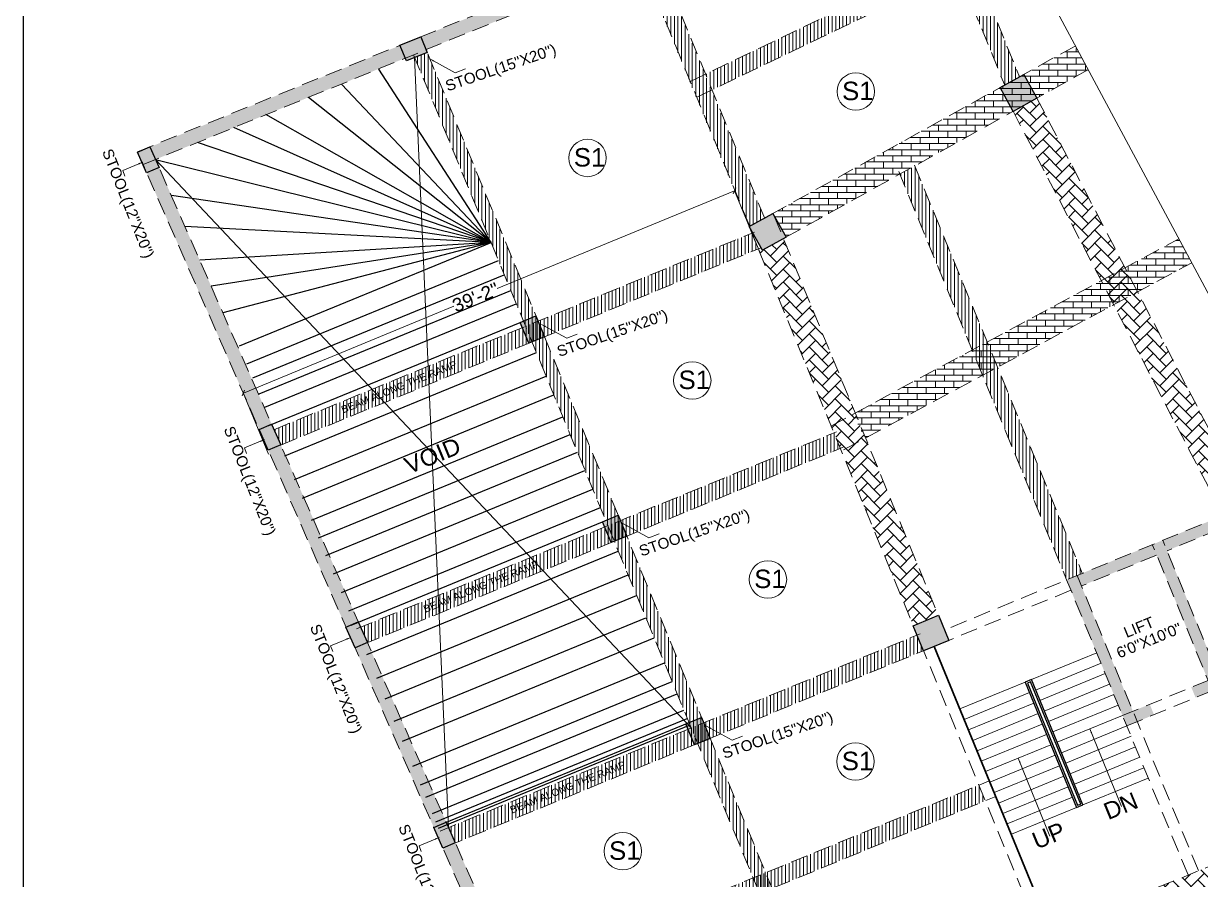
# Model space of a CAD drawing. Header units: inches. Extents: x -13956017 to 293115509, y -946740 to -305538.
# Drawn here: x 1182360 to 1183402, y -919487 to -918729 of the extents above; entities that cross this region are included whole.
import ezdxf
from ezdxf.enums import TextEntityAlignment as Align

# ---------------------------------------------------------------- set-up
doc = ezdxf.new("R2010")
doc.units = ezdxf.units.IN
doc.header["$LTSCALE"] = 6
doc.header["$PDMODE"] = 2
doc.linetypes.add('CONTINOUS', pattern=[2000000.0, 1000000.0, 1000000.0])
doc.linetypes.add('DASHED2', pattern=[0.375, 0.25, -0.125])
for name, color, linetype in [('A-CUTOUT', 3, 'CONTINOUS'), ('COLL SIZE', 160, 'Continuous'), ('DIM', 7, 'Continuous'), ('door', 5, 'Continuous'), ('FITTING', 24, 'Continuous'), ('FURNITURE', 7, 'Continuous'), ('Plot Boundary', 245, 'Continuous'), ('TW', 5, 'Continuous')]:
    doc.layers.add(name, color=color, linetype=linetype)
for name, color, linetype, lineweight in [('col hatch', 13, 'Continuous', 30), ('column', 240, 'Continuous', 25), ('TEX', 250, 'Continuous', 30), ('v.b', 200, 'Continuous', 5), ('W', 250, 'Continuous', 5), ('wall', 7, 'Continuous', 30)]:
    doc.layers.add(name, color=color, linetype=linetype, lineweight=lineweight)
doc.styles.add('A', font='arial.ttf')
doc.styles.add('ARI', font='arial.ttf')
doc.styles.add('style1', font='arial.ttf')
doc.dimstyles.new('Copy(2) of AA', dxfattribs={"dimtxt": 12, "dimasz": 4, "dimexe": 0.18, "dimexo": 0, "dimgap": 0.09, "dimtad": 0, "dimdec": 0, "dimzin": 0, "dimdsep": 46, "dimlunit": 3, "dimtxsty": 'ARI', "dimblk": 'OBLIQUE', "dimcen": 0.09, "dimclrd": 7, "dimclre": 7, "dimclrt": 7, "dimadec": 0, "dimazin": 0, "dimtfac": 1, "dimtdec": 0, "dimtofl": 0, "dimtmove": 0, "dimatfit": 3, "dimfxl": 1, "dimtolj": 1, "dimtzin": 0, "dimlwd": 5, "dimlwe": 5, "dimarcsym": 0})
pattern_1 = [(45, (44398.922, -17805.9864), (0, 11.494727835), [24.384, -8.128]), (135, (44404.6695, -17800.239), (1e-15, 11.494727835), [24.384, -8.128])]
pattern_2 = [(90, (53172.424, -17806.212), (-3.175, 0), [])]

# ---------------------------------------------------------------- blocks, each defined once
blk = doc.blocks.new('_Oblique')
at = {"layer": 'DIM', "color": 0, "lineweight": -2}
blk.add_line((-0.5, -0.5), (0.5, 0.5), dxfattribs=at)
blk = doc.blocks.new('*D372')
at = {"layer": 'Defpoints', "color": 0, "ltscale": 6, "transparency": 16777216}
for p in [(1183011.4, -918931.6, -11738.6), (1182554.3, -919056.5), (1182576.6, -919110.6, 491.7)]:
    blk.add_point(p, dxfattribs=at)
at = {"layer": 'wall', "color": 7, "lineweight": 5, "ltscale": 6, "transparency": 16777216}
for p, q in [((1182989.1, -918877.5), (1182779, -918964)), ((1183011.4, -918931.6), (1182989, -918877.3)), ((1182554.3, -919056.5), (1182740.7, -918979.7)), ((1182576.6, -919110.6), (1182554.2, -919056.3))]:
    blk.add_line(p, q, dxfattribs=at)
at = {"layer": 'wall', "color": 7, "lineweight": 5, "ltscale": 6, "transparency": 16777216, "xscale": 4, "yscale": 4, "zscale": 4}
for p, rotation in [((1182989.1, -918877.5), 22.37905699583454), ((1182554.3, -919056.5), 202.3790569958345)]:
    blk.add_blockref('_Oblique', p, dxfattribs=dict(at, rotation=rotation))
at = {"layer": 'wall', "color": 7, "ltscale": 6, "transparency": 16777216, "insert": (1182759.9, -918971.8), "char_height": 12, "attachment_point": 5, "rotation": 22.3791, "style": 'ARI'}
blk.add_mtext('\\A1;39\'-2"', dxfattribs=at)

msp = doc.modelspace()

# ---------------------------------------------------------------- hatches: boundary and pattern name
at = {"layer": 'A-CUTOUT', "lineweight": 0, "ltscale": 0.3}
h = msp.add_hatch(dxfattribs=at)
h.set_pattern_fill('AR-BRSTD', color=256, scale=0.08)
h.set_pattern_definition([(0, (-20156.255, -15772.317), (0, 5.419344), []), (90, (-20156.255, -15772.317), (-8.128, 5.419344), [5.419344, -5.419344])])
h.paths.add_polyline_path([(1183270.7, -918760.2), (1183290.6, -918749.2), (1183302, -918770.3), (1183034.8, -918918.4), (1183023.1, -918897.4)])
h = msp.add_hatch(dxfattribs=at)
h.set_pattern_fill('AR-BRSTD', color=256, scale=0.08)
h.set_pattern_definition([(0, (-20085.908, -15950.374), (0, 5.419344), []), (90, (-20085.908, -15950.374), (-8.128, 5.419344), [5.419344, -5.419344])])
h.paths.add_polyline_path([(1183343.8, -918940.8), (1183382.5, -918920), (1183393.9, -918941.2), (1183105.1, -919096.5), (1183093.5, -919075.5)])
at = {"layer": 'col hatch', "lineweight": 25, "ltscale": 100, "true_color": 0x52271e}
h = msp.add_hatch(color=19, dxfattribs=at)
h.dxf.hatch_style = 1
h.paths.add_polyline_path([(1182692.9, -918748.5), (1182711.4, -918740.9), (1182717.1, -918754.8), (1182698.6, -918762.4)])
h = msp.add_hatch(color=19, dxfattribs=at)
h.dxf.hatch_style = 1
h.paths.add_polyline_path([(1182799.4, -918993.9), (1182813.2, -918988.2), (1182820.9, -919006.7), (1182807, -919012.4)])
h = msp.add_hatch(color=19, dxfattribs=at)
h.dxf.hatch_style = 1
h.paths.add_polyline_path([(1182872.2, -919170.5), (1182886.1, -919164.8), (1182893.7, -919183.3), (1182879.8, -919189)])
h = msp.add_hatch(color=19, dxfattribs=at)
h.dxf.hatch_style = 1
h.paths.add_polyline_path([(1182946.1, -919349.6), (1182960, -919343.9), (1182967.6, -919362.4), (1182953.7, -919368.1)])
at = {"layer": 'COLL SIZE', "lineweight": 25, "ltscale": 100}
h = msp.add_hatch(color=256, dxfattribs=at)
h.dxf.hatch_style = 1
h.paths.add_polyline_path([(1182468.6, -918861.4), (1182460.6, -918843.1), (1182471.5, -918838.3), (1182479.6, -918856.6)])
h = msp.add_hatch(color=256, dxfattribs=at)
h.dxf.hatch_style = 1
h.paths.add_polyline_path([(1182576.3, -919107.1), (1182568.3, -919088.8), (1182579.3, -919084), (1182587.3, -919102.3)])
h = msp.add_hatch(color=256, dxfattribs=at)
h.dxf.hatch_style = 1
h.paths.add_polyline_path([(1182653.1, -919282.2), (1182645.1, -919263.9), (1182656, -919259.1), (1182664.1, -919277.4)])
h = msp.add_hatch(color=256, dxfattribs=at)
h.dxf.hatch_style = 1
h.paths.add_polyline_path([(1182730.9, -919459.7), (1182722.9, -919441.4), (1182733.8, -919436.5), (1182741.9, -919454.9)])
at = {"layer": 'column', "ltscale": 10}
h = msp.add_hatch(color=256, dxfattribs=at)
h.dxf.hatch_style = 1
h.paths.add_polyline_path([(1183224.2, -918786), (1183245.2, -918774.4), (1183256.8, -918795.4), (1183235.8, -918807)])
h = msp.add_hatch(color=256, dxfattribs=at)
h.dxf.hatch_style = 1
h.paths.add_polyline_path([(1183002.1, -918909.1), (1183023.1, -918897.4), (1183034.8, -918918.4), (1183013.8, -918930)])
h = msp.add_hatch(color=256, dxfattribs=at)
h.dxf.hatch_style = 1
h.paths.add_polyline_path([(1183438.6, -919168.8), (1183484.2, -919279.8), (1183469.3, -919285.9), (1183473.1, -919295.2), (1183497.3, -919285.3), (1183444.1, -919155.8), (1183283.1, -919221.9), (1183286.9, -919231.2), (1183336.4, -919351.4), (1183360.5, -919341.5), (1183356.7, -919332.2), (1183341.8, -919338.3), (1183296.2, -919227.4), (1183362.9, -919200), (1183408.4, -919311), (1183393.5, -919317.1), (1183397.3, -919326.3), (1183436.4, -919310.3), (1183432.6, -919301), (1183417.7, -919307.2), (1183372, -919196.2)])
h = msp.add_hatch(color=256, dxfattribs=at)
h.dxf.hatch_style = 1
h.paths.add_polyline_path([(1183147.4, -919262.6), (1183169.6, -919253.4), (1183178.7, -919275.6), (1183156.5, -919284.8)])
at = {"layer": 'door', "lineweight": 0, "ltscale": 0.3}
h = msp.add_hatch(dxfattribs=at)
h.set_pattern_fill('AR-HBONE', color=256, scale=0.08)
h.set_pattern_definition(pattern_1)
h.paths.add_polyline_path([(1183396.4, -919116.1), (1183421.8, -919164.9), (1183444.1, -919155.8), (1183256.8, -918795.4), (1183235.8, -918807)])
h = msp.add_hatch(dxfattribs=at)
h.set_pattern_fill('AR-HBONE', color=256, scale=0.08)
h.set_pattern_definition(pattern_1)
h.paths.add_polyline_path([(1183130.6, -919221.7), (1183147.4, -919262.6), (1183169.6, -919253.4), (1183032.4, -918919.7), (1183011.1, -918931)])
h = msp.add_hatch(dxfattribs=at)
h.set_pattern_fill('AR-HBONE', color=256, scale=0.08)
h.set_pattern_definition([(45, (-20156.255, -15772.317), (0, 11.494727835), [24.384, -8.128]), (135, (-20150.508, -15766.5695), (1e-15, 11.494727835), [24.384, -8.128])])
h.paths.add_polyline_path([(1183299.1, -919521), (1183616.6, -919391.1), (1183625.9, -919413.3), (1183291.7, -919550.6), (1183282.3, -919527.7)])
at = {"layer": 'FITTING', "lineweight": 0, "ltscale": 0.3}
h = msp.add_hatch(dxfattribs=at)
h.set_pattern_fill('ANSI31', color=256, angle=45)
h.set_pattern_definition([(90, (53172.8308, -17805.9864), (-3.175, 0), [])])
h.paths.add_polyline_path([(1183159.1, -918615), (1183145.3, -918581.4), (1183159.2, -918575.7), (1183241.5, -918776.4), (1183228.3, -918783.7)])
h = msp.add_hatch(dxfattribs=at)
h.set_pattern_fill('ANSI31', color=256, angle=45)
h.set_pattern_definition(pattern_2)
h.paths.add_polyline_path([(1182963.5, -918774.1), (1183234.5, -918643.7), (1183240.2, -918657.6), (1182969.2, -918788)])
h = msp.add_hatch(dxfattribs=at)
h.set_pattern_fill('ANSI31', color=256, angle=45)
h.set_pattern_definition(pattern_2)
h.paths.add_polyline_path([(1182993.4, -918887.8), (1182907.7, -918678.7), (1182921.6, -918673), (1183015.3, -918901.7), (1183002.1, -918909.1)])
h = msp.add_hatch(dxfattribs=at)
h.set_pattern_fill('ANSI31', color=256, angle=45)
h.set_pattern_definition([(90, (-20156.255, -15772.3168), (-3.175, 0), [])])
h.paths.add_polyline_path([(1182749.1, -918832.7), (1182717.2, -918754.8), (1182705.9, -918759.4), (1182841.2, -919087.4), (1182909.8, -919253.8), (1182984.2, -919434.2), (1183033.7, -919554.2), (1183098.5, -919711.4), (1183146.4, -919827.5), (1183177.1, -919901.9), (1183212.2, -919987.2), (1183238.2, -920050.2), (1183289.1, -920173.7), (1183324.8, -920260.2), (1183367, -920362.5), (1183403.4, -920450.8), (1183431.6, -920519.1), (1183443.8, -920517.3), (1183416.7, -920451.6), (1183386.3, -920377.9), (1183364, -920323.8), (1183337.8, -920260.4), (1183310.7, -920194.5), (1183273.2, -920103.5), (1183244.2, -920033.3), (1183219.1, -919972.4), (1183193.6, -919910.5), (1183162.3, -919834.6), (1183131.2, -919759.2), (1183100.5, -919684.9), (1183081.6, -919639), (1183054.1, -919572.3), (1183024.2, -919499.8), (1182998.7, -919438), (1182975.3, -919381.1), (1182945.3, -919308.5), (1182906.2, -919213.5), (1182866.2, -919116.5), (1182833.8, -919038.1), (1182788.5, -918928.2), (1182761.5, -918862.7)])
h = msp.add_hatch(dxfattribs=at)
h.set_pattern_fill('ANSI31', color=256, angle=45)
h.set_pattern_definition([(90, (53172.8308, -17805.9864), (-3.175, 0), [])])
h.paths.add_polyline_path([(1183269.4, -919188.4), (1183283.1, -919221.9), (1183297, -919216.2), (1183148.7, -918855.3), (1183135.5, -918862.6), (1183183.6, -918979.8), (1183239.5, -919115.8)])
h = msp.add_hatch(dxfattribs=at)
h.set_pattern_fill('ANSI31', color=256, angle=45)
h.set_pattern_definition([(90, (-20761.589, -14299.4362), (-3.175, 0), [])])
h.paths.add_polyline_path([(1182952.2, -918936.4), (1183004.5, -918914.9), (1183010.2, -918928.8), (1182667.7, -919069.6), (1182587.3, -919102.3), (1182581.4, -919088.9)])
h = msp.add_hatch(dxfattribs=at)
h.set_pattern_fill('ANSI31', color=256, angle=45)
h.set_pattern_definition([(90, (-20688.9254, -14476.2115), (-3.175, 0), [])])
h.paths.add_polyline_path([(1183024.9, -919113.2), (1183077.2, -919091.7), (1183082.9, -919105.6), (1182740.3, -919246.4), (1182664.2, -919277.7), (1182658.2, -919263.9)])
h = msp.add_hatch(dxfattribs=at)
h.set_pattern_fill('ANSI31', color=256, angle=45)
h.set_pattern_definition([(90, (-20615.297, -14655.366), (-3.175, 0), [])])
h.paths.add_polyline_path([(1183098.5, -919292.4), (1183150.8, -919270.9), (1183156.5, -919284.7), (1182814, -919425.5), (1182742, -919455.1), (1182736, -919441.4)])
h = msp.add_hatch(dxfattribs=at)
h.set_pattern_fill('ANSI31', color=256, angle=45)
h.set_pattern_definition([(90, (-20560.639, -14788.3607), (-3.175, 0), [])])
h.paths.add_polyline_path([(1183153.1, -919425.4), (1183205.5, -919403.8), (1183211.2, -919417.7), (1182868.6, -919558.5), (1182796.6, -919588.1), (1182790.6, -919574.4)])
at = {"layer": 'Plot Boundary', "ltscale": 10}
h = msp.add_hatch(dxfattribs=at)
h.set_pattern_fill('AR-CONC', color=250, scale=0.06)
h.set_pattern_definition([(50, (-20156.255, -15772.317), (10.93108014, -0.95634513), [1.143, -12.573]), (355, (-20156.255, -15772.317), (-2.114605285, 11.463410714), [0.9144, -10.05843505]), (100.4514447, (-20155.344, -15772.397), (8.816474825, 10.507065115), [0.97140053, -10.68541468]), (46.1842, (-20156.255, -15769.269), (16.26474245, -2.52253968), [1.7145, -18.8595]), (96.6355576, (-20154.9, -15769.479), (14.24424804, 14.84556748), [1.45710139, -16.02813649]), (351.1841512, (-20156.255, -15769.269), (14.24424804, 14.84556748), [1.37159802, -15.08758392]), (21, (-20154.731, -15770.031), (9.096863476, -6.13591189), [1.143, -12.573]), (326, (-20154.731, -15770.031), (3.7081217, 11.05127797), [0.9144, -10.0584]), (71.451445, (-20153.973, -15770.542), (12.80498516, 4.91536613), [0.97140053, -10.68539626]), (37.5, (-20156.255, -15772.317), (0.185316195, 5.073302332), [0, -9.93648, 0, -10.2108, 0, -10.0965]), (7.5, (-20156.255, -15772.317), (4.00917975, 6.01083449), [0, -5.82168, 0, -9.70788, 0, -3.8481]), (327.5, (-20159.6537, -15772.317), (8.13543571, -0.34372464), [0, -3.81, 0, -11.8872, 0, -15.7734]), (317.5, (-20161.178, -15772.317), (8.887750883, 1.525589462), [0, -4.953, 0, -7.89432, 0, -11.2014])])
h.paths.add_polyline_path([(1184025, -920446.9), (1184060.8, -920451.9), (1184066.2, -920464.8), (1183924.7, -920445), (1183716.2, -920486.2), (1183529, -920516.9), (1183373.4, -920539.8), (1183214.7, -920563.2), (1183022, -920123.7), (1182748.8, -919500.5), (1182460.6, -918843.1), (1182822.2, -918696.1), (1182994.1, -918626.3), (1183183.9, -918549.4), (1183188.5, -918560.5), (1183003.3, -918635.7), (1182826.9, -918707.3), (1182637.8, -918784.1), (1182476.5, -918849.6), (1182540.4, -918995.4), (1182612.7, -919160.3), (1182763.4, -919504.1), (1182872.5, -919752.8), (1182968.7, -919972.2), (1183051.7, -920161.6), (1183110.9, -920296.7), (1183199, -920497.6), (1183221.9, -920550), (1183381.5, -920526.5), (1183547.1, -920502.1), (1183637.4, -920489.8), (1183721.4, -920473.1), (1183849.8, -920447.6), (1183926.4, -920433.1)])

# ---------------------------------------------------------------- linework, layer by layer
at = {"layer": 'col hatch', "color": 19, "lineweight": 25, "ltscale": 100, "true_color": 0x52271e}
for points, elevation in [([(1182692.9, -918748.5), (1182711.4, -918740.9), (1182717.1, -918754.8), (1182698.6, -918762.4), (1182692.9, -918748.5)], 1667.6), ([(1182799.4, -918993.9), (1182813.2, -918988.2), (1182820.9, -919006.7), (1182807, -919012.4), (1182799.4, -918993.9)], -17295.5), ([(1182872.2, -919170.5), (1182886.1, -919164.8), (1182893.7, -919183.3), (1182879.8, -919189), (1182872.2, -919170.5)], -19389.6), ([(1182946.1, -919349.6), (1182960, -919343.9), (1182967.6, -919362.4), (1182953.7, -919368.1), (1182946.1, -919349.6)], -13535.9)]:
    msp.add_lwpolyline(points, dxfattribs=dict(at, elevation=elevation))
at = {"layer": 'COLL SIZE', "lineweight": 25, "ltscale": 100}
for points, elevation in [([(1182468.6, -918861.4), (1182460.6, -918843.1), (1182471.5, -918838.3), (1182479.6, -918856.6), (1182468.6, -918861.4)], 5509.9), ([(1182576.3, -919107.1), (1182568.3, -919088.8), (1182579.3, -919084), (1182587.3, -919102.3), (1182576.3, -919107.1)], -24429.3), ([(1182653.1, -919282.2), (1182645.1, -919263.9), (1182656, -919259.1), (1182664.1, -919277.4), (1182653.1, -919282.2)], -26409.6), ([(1182730.9, -919459.7), (1182722.9, -919441.4), (1182733.8, -919436.5), (1182741.9, -919454.9), (1182730.9, -919459.7)], -20440.6)]:
    msp.add_lwpolyline(points, dxfattribs=dict(at, elevation=elevation))
at = {"layer": 'column', "ltscale": 10}
for points, elevation in [([(1183224.2, -918786), (1183245.2, -918774.4), (1183256.8, -918795.4), (1183235.8, -918807), (1183224.2, -918786)], -8022.9), ([(1183002.1, -918909.1), (1183023.1, -918897.4), (1183034.8, -918918.4), (1183013.8, -918930), (1183002.1, -918909.1)], -11992), ([(1183147.4, -919262.6), (1183169.6, -919253.4), (1183178.7, -919275.6), (1183156.5, -919284.8), (1183147.4, -919262.6)], -8022.9)]:
    msp.add_lwpolyline(points, dxfattribs=dict(at, elevation=elevation))
at = {"layer": 'Plot Boundary', "color": 252, "ltscale": 10}
for p, q in [((1182773.5, -918923.3, 0), (1182674.2, -918769.5)), ((1182773.5, -918923.3, 0), (1182641, -918782.8, 2504.3)), ((1182773.5, -918923.3, 0), (1182612, -918794.6, 2966.2)), ((1182773.5, -918923.3, 0), (1182574.2, -918809.9, 3568.3)), ((1182773.5, -918923.3), (1182545.7, -918821.4, 4022.3)), ((1182773.5, -918923.3), (1182513.5, -918834.5, 4536.4)), ((1182476.5, -918849.6, 5348.3), (1182773.5, -918923.3)), ((1182773.5, -918923.3, 0), (1182490.5, -918881.6, 4890.1)), ((1182773.5, -918923.3, 0), (1182502.5, -918909, 4497.8)), ((1182773.5, -918923.3, 0), (1182515.6, -918938.7, 4072.6)), ((1182773.5, -918923.3, 0), (1182525.7, -918961.8, 3741.4)), ((1182773.5, -918923.3, 0), (1182536.1, -918985.5, 3402.8)), ((1182550.9, -919014.8, -6495.1), (1182773.5, -918923.3)), ((1182557.4, -919030.6, -15068.7), (1182780, -918939.1, -8573.6)), ((1182562.6, -919043.2, -15107.8), (1182785.2, -918951.7, -8612.7)), ((1182568.3, -919057.2, -15151), (1182791, -918965.7, -8656)), ((1182573.2, -919069, -15187.4), (1182795.8, -918977.5, -8692.3)), ((1182576.7, -919085.4, -23790.6), (1182799.4, -918993.9, -17295.5)), ((1182591, -919112.2, -15321.1), (1182813.7, -919020.7, -8826.1)), ((1182599.6, -919133.1, -15385.7), (1182822.3, -919041.6, -8890.6)), ((1182606.5, -919149.6, -15436.9), (1182829.1, -919058.1, -8941.9)), ((1182614.6, -919169.2, -15497.5), (1182837.2, -919077.7, -9002.5)), ((1182620.9, -919184.7, -15545.3), (1182843.6, -919093.2, -9050.2)), ((1182627.4, -919200.5, -15594.1), (1182850.1, -919109, -9099)), ((1182634.1, -919216.6, -15644), (1182856.7, -919125.1, -9149)), ((1182641, -919233.3, -15695.6), (1182863.6, -919141.8, -9200.5)), ((1182647.7, -919249.5, -15745.8), (1182870.3, -919158, -9250.7)), ((1182649.6, -919262, -25884.7), (1182872.2, -919170.5, -19389.6)), ((1182663.5, -919288, -15864.8), (1182886.2, -919196.5, -9369.7)), ((1182672.3, -919309.2, -15930.3), (1182894.9, -919217.7, -9435.2)), ((1182679.8, -919327.5, -15986.8), (1182902.4, -919236, -9491.7)), ((1182687.9, -919347.2, -16047.8), (1182910.6, -919255.7, -9552.8)), ((1182695.2, -919364.9, -16102.5), (1182917.9, -919273.4, -9607.4)), ((1182704.4, -919387, -16171), (1182927, -919295.5, -9675.9)), ((1182711.2, -919403.6, -16222.4), (1182933.8, -919312.1, -9727.3)), ((1182715.7, -919414.4, -16255.7), (1182938.3, -919322.9, -9760.6)), ((1182721.6, -919428.9, -16300.4), (1182944.2, -919337.4, -9805.3)), ((1182724.7, -919436.3, -16323.3), (1182947.3, -919344.8, -9828.3)), ((1182726.2, -919440, -20031), (1182948.8, -919348.5, -13535.9)), ((1182727, -919442, -16341.1), (1182949.7, -919350.5, -9846.1))]:
    msp.add_line(p, q, dxfattribs=at)
at = {"layer": 'TEX', "lineweight": 25, "ltscale": 0.3}
msp.add_lwpolyline([(1182359.6, -918318.7), (1187140.9, -918318.7), (1187140.9, -922383.3), (1182359.6, -922383.3)], close=True, dxfattribs=at)
at = {"layer": 'TW', "ltscale": 10, "elevation": -4053.8}
msp.add_lwpolyline([(1183292, -919423.7), (1183297.6, -919421.4), (1183251.9, -919310.4), (1183246.4, -919312.7), (1183292, -919423.7)], dxfattribs=at)
msp.add_lwpolyline([(1183292.8, -919421.7), (1183295.6, -919420.6), (1183251.1, -919312.4), (1183248.4, -919313.5)], close=True, dxfattribs=at)
at = {"layer": 'v.b', "linetype": 'DASHED2', "ltscale": 10}
for p, q in [((1182460.4, -918842.8, 5515.5), (1183183.9, -918549.4, -6224.5)), ((1182465.4, -918854.1, 5303.6), (1183188.5, -918560.5, -6224.5)), ((1183153.5, -918561.8, -6109.3), (1183241.5, -918776.4, -10511.7)), ((1183139.7, -918567.5, -6109.3), (1183228.3, -918783.7, -10545.1)), ((1182949.2, -918781, -8626), (1183234.5, -918643.7, -8388.1)), ((1182916.3, -918658.9, -6109.3), (1183016.4, -918903.1, -11119.4)), ((1182955.7, -918794.5, -8626), (1183240.2, -918657.6, -8388.7)), ((1182902.4, -918664.6, -6109.3), (1183002.5, -918908.8, -11119.4)), ((1183443.8, -920517.3, -13459.8), (1182716, -918752.3, -8010.1)), ((1183002.1, -918909.1, -11992), (1183290.6, -918749.2)), ((1182704.9, -918756.8, -8010.1), (1183431.6, -920519.1, -13459.8)), ((1183013.8, -918930, -11992), (1183302, -918770.3)), ((1183256.8, -918795.4, -8022.9), (1183444.1, -919155.8, -4053.8)), ((1183235.5, -918806.4, -8022.9), (1183422.8, -919166.8, -4053.8)), ((1182460.6, -918843.1, 5509.9), (1183214.7, -920563.2, -19470.4)), ((1182471.5, -918838.3, 5509.9), (1183227, -920561.4, -19150)), ((1183148.5, -918854.7, -8112.3), (1183297, -919216.2, -4053.8)), ((1183134.6, -918860.4, -8112.3), (1183283.1, -919221.9, -4053.8)), ((1183024.3, -918899.9, -11992), (1183169.6, -919253.4, -8022.9)), ((1183002.1, -918909.1, -11992), (1183147.4, -919262.6, -8022.9)), ((1182581.1, -919089, -24124.6), (1183006.8, -918914, -11702.9)), ((1183074.3, -919085.8, -14805.4), (1183382.5, -918920)), ((1182587.4, -919102.6, -24105.4), (1183012.6, -918927.9, -11702.9)), ((1183085.6, -919106.9, -14805.4), (1183393.9, -918941.2)), ((1182654.4, -919265.5, -26199.5), (1183079.5, -919090.8, -13797)), ((1182660.1, -919279.4, -26199.5), (1183085.2, -919104.6, -13797)), ((1183444.1, -919155.8, -4053.8), (1183174.9, -919266.4, -8022.9)), ((1183438.6, -919168.8, -4053.8), (1183372, -919196.2, -4053.8)), ((1183412.2, -919320.3, -6021), (1183359, -919190.7, -4053.8)), ((1183421.5, -919316.5, -6021), (1183368.2, -919186.9, -4053.8)), ((1183362.8, -919200, -4053.8), (1183296.2, -919227.4, -4053.8)), ((1183390.6, -919483.3, -8022.9), (1183283.1, -919221.9, -4053.8)), ((1183399.8, -919479.5, -8022.9), (1183292.4, -919218.1, -4053.8)), ((1183286.9, -919231.2, -4053.8), (1183167.6, -919280.2, -8022.9)), ((1183262.1, -919541.6, -8022.9), (1183147.4, -919262.6, -8022.9)), ((1182728.4, -919444.5, -20345.8), (1183153.6, -919269.8, -7943.3)), ((1182734.1, -919458.3, -20345.8), (1183159.3, -919283.6, -7943.3)), ((1183269.4, -919533.1, -4053.8), (1183165.8, -919280.9, -4053.8)), ((1183332.6, -919342.2, -6021), (1183493.5, -919276.1, -6021)), ((1183336.4, -919351.4, -6021), (1183497.3, -919285.3, -6021)), ((1182789.6, -919574.8, -16456.3), (1183214.7, -919400.1, -4053.8)), ((1183260.1, -919536.9, -8022.9), (1183616.8, -919391.1)), ((1182795.3, -919588.7, -16456.3), (1183220.4, -919413.9, -4053.8))]:
    msp.add_line(p, q, dxfattribs=at)
at = {"layer": 'W', "ltscale": 10}
for p, q in [((1182736, -919441.4, -20126.1), (1182705.9, -918759.4, 1667.6)), ((1182476.5, -918849.6, 5348.2), (1182950.7, -919353.1, -13860.2)), ((1183309.8, -919286.6, -4053.8), (1183251.9, -919310.4, -4053.8)), ((1183313.6, -919295.9, -4053.8), (1183255.7, -919319.7, -4053.8)), ((1183317.4, -919305.1, -4053.8), (1183259.5, -919328.9, -4053.8)), ((1183246.4, -919312.7, -4053.8), (1183188.6, -919336.4, -4053.8)), ((1183321.2, -919314.4, -4053.8), (1183263.3, -919338.2, -4053.8)), ((1183250.2, -919321.9, -4053.8), (1183192.4, -919345.7, -4053.8)), ((1183325, -919323.6, -4053.8), (1183267.1, -919347.4, -4053.8)), ((1183254, -919331.2, -4053.8), (1183196.2, -919354.9, -4053.8)), ((1183328.8, -919332.9, -4053.8), (1183270.9, -919356.7, -4053.8)), ((1183257.8, -919340.4, -4053.8), (1183200, -919364.2, -4053.8)), ((1183332.6, -919342.1, -4053.8), (1183274.7, -919365.9, -4053.8)), ((1183261.6, -919349.7, -4053.8), (1183203.8, -919373.4, -4053.8)), ((1183336.4, -919351.4, -4053.8), (1183278.6, -919375.2, -4053.8)), ((1183265.4, -919358.9, -4053.8), (1183207.6, -919382.7, -4053.8)), ((1183269.2, -919368.2, -4053.8), (1183211.4, -919391.9, -4053.8)), ((1183340.2, -919360.6, -4053.8), (1183282.4, -919384.4, -4053.8)), ((1183273, -919377.4, -4053.8), (1183215.2, -919401.2, -4053.8)), ((1183344, -919369.9, -4053.8), (1183286.2, -919393.7, -4053.8)), ((1183347.8, -919379.1, -4053.8), (1183290, -919402.9, -4053.8)), ((1183276.8, -919386.7, -4053.8), (1183219, -919410.4, -4053.8)), ((1183351.6, -919388.4, -4053.8), (1183293.8, -919412.1, -4053.8)), ((1183280.6, -919395.9, -4053.8), (1183222.8, -919419.7, -4053.8)), ((1183355.4, -919397.6, -4053.8), (1183297.6, -919421.4, -4053.8)), ((1183284.4, -919405.2, -4053.8), (1183226.6, -919428.9, -4053.8)), ((1183288.2, -919414.4, -4053.8), (1183230.4, -919438.2, -4053.8)), ((1183292, -919423.7, -4053.8), (1183234.2, -919447.4, -4053.8))]:
    msp.add_line(p, q, dxfattribs=at)
msp.add_lwpolyline([(1183140.1, -918467.6), (1183438.1, -919023.4)], dxfattribs=at)
for centre in [(1183096.5, -918789.5), (1182859, -918848.3), (1182951.7, -919045.4), (1183018.7, -919221.7), (1183096.2, -919382.9), (1182890.2, -919462.4)]:
    msp.add_circle(centre, 16.6, dxfattribs=at)
at = {"layer": 'wall', "color": 5, "ltscale": 6}
msp.add_line((1183165.8, -919280.9, -4053.8), (1183269.4, -919533.1, -8022.9), dxfattribs=at)

# ---------------------------------------------------------------- texts
at = {"style": 'A'}
for p in [(1183084.3, -918797.1), (1182846.8, -918855.9), (1182939.5, -919053), (1183006.5, -919229.3), (1183084, -919390.6), (1182878, -919470)]:
    msp.add_text('S1', height=16.36, dxfattribs=at).set_placement(p)
at = {"layer": 'FURNITURE', "style": 'style1'}
for p in [(1182693.2, -919054.1, 3345.9), (1182766, -919230.8, 1257.9), (1182842.6, -919408.7, 7185.9)]:
    msp.add_text('BEAM ALONG THE RAMP', height=6.49, rotation=22.0225, dxfattribs=at).set_placement(p, align=Align.CENTER)
at = {"layer": 'wall', "lineweight": 25, "style": 'ARI'}
for s, height, rotation, p in [('STOOL(15"X20")', 9.6, 18.9269, (1182735.1, -918789.4, -8830.9)), ('STOOL(12"X20")', 9.6, 291.6155, (1182429, -918842.6, 25469.5)), ('STOOL(15"X20")', 9.6, 18.9269, (1182833.9, -919024.6, -18116.3)), ('STOOL(12"X20")', 9.6, 291.6155, (1182536.7, -919088.3, -4469.7)), ('VOID', 15, 22.3416, (1182700.9, -919128.6, -16004.9)), ('STOOL(15"X20")', 9.6, 18.9269, (1182906.6, -919201.4, -20210.4)), ('LIFT', 9.6, 22.3416, (1183336.2, -919273.6, -13103.4)), ('STOOL(12"X20")', 9.6, 291.6155, (1182613, -919263.6, -6450)), ('6\'0"X10\'0"', 9.6, 22.3416, (1183329.7, -919291.7, -13103.4)), ('STOOL(15"X20")', 9.6, 18.9269, (1182980.2, -919380.6, -14356.7)), ('DN', 15, 22.3416, (1183319.9, -919434.9, -15961.1)), ('STOOL(12"X20")', 9.6, 291.6155, (1182691.3, -919440.8, -481)), ('UP', 15, 22.3416, (1183256.6, -919461, -15961.1))]:
    msp.add_text(s, height=height, rotation=rotation, dxfattribs=at).set_placement(p)

# ---------------------------------------------------------------- dimensions: what is measured, and where the dimension line sits
at = {"layer": 'wall', "color": 2, "ltscale": 6}
dim = msp.add_linear_dim(base=(1182554.3, -919056.5), p1=(1183011.4, -918931.6, -11738.6), p2=(1182576.6, -919110.6, 491.7), angle=202.3791, dimstyle='Copy(2) of AA', override={"dimfxl": 0.18, "dimarcsym": 1}, dxfattribs=at)
dim.commit()
dim.dimension.update_dxf_attribs({"geometry": '*D372', "text_midpoint": (1182759.9, -918971.8), "dimtype": 129})

# ---------------------------------------------------------------- leaders
at = {"layer": 'W', "lineweight": 30, "ltscale": 10}
for points in [[(1183303.7, -919354, -4053.8), (1183331.8, -919422.8, -4053.8)], [(1183240.3, -919380.1, -4053.8), (1183268.4, -919448.9, -4053.8)]]:
    msp.add_leader(points, dimstyle='Copy(2) of AA', override={"dimgap": 0.09, "dimtad": 0}, dxfattribs=at)
at = {"layer": 'wall', "color": 5, "ltscale": 6}
for points in [[(1182719.3, -918760.5, -7308.3), (1182741.7, -918772.9, -7308.3), (1182751, -918769.3, -7308.3)], [(1182465.3, -918851.9, 31770.2), (1182447.5, -918859.4, 31770.2), (1182449.4, -918864.5, 31770.2)], [(1182818.2, -918995.7, -16593.7), (1182840.6, -919008, -16593.7), (1182849.8, -919004.5, -16593.7)], [(1182573, -919097.7, 1831.1), (1182555.3, -919105.2, 1831.1), (1182557.1, -919110.2, 1831.1)], [(1182890.8, -919172.5, -18687.8), (1182913.2, -919184.8, -18687.8), (1182922.5, -919181.3, -18687.8)], [(1182649.3, -919273, -149.2), (1182631.5, -919280.5, -149.2), (1182633.4, -919285.5, -149.2)], [(1182964.4, -919351.6, -12834.1), (1182986.9, -919364, -12834.1), (1182996.1, -919360.5, -12834.1)], [(1182727.6, -919450.2, 5819.8), (1182709.8, -919457.7, 5819.8), (1182711.7, -919462.7, 5819.8)]]:
    msp.add_leader(points, dimstyle='Copy(2) of AA', override={"dimgap": 0.09, "dimtad": 0, "dimfxl": 0.18, "dimarcsym": 1}, dxfattribs=at)

doc.saveas('drawing.dxf')
